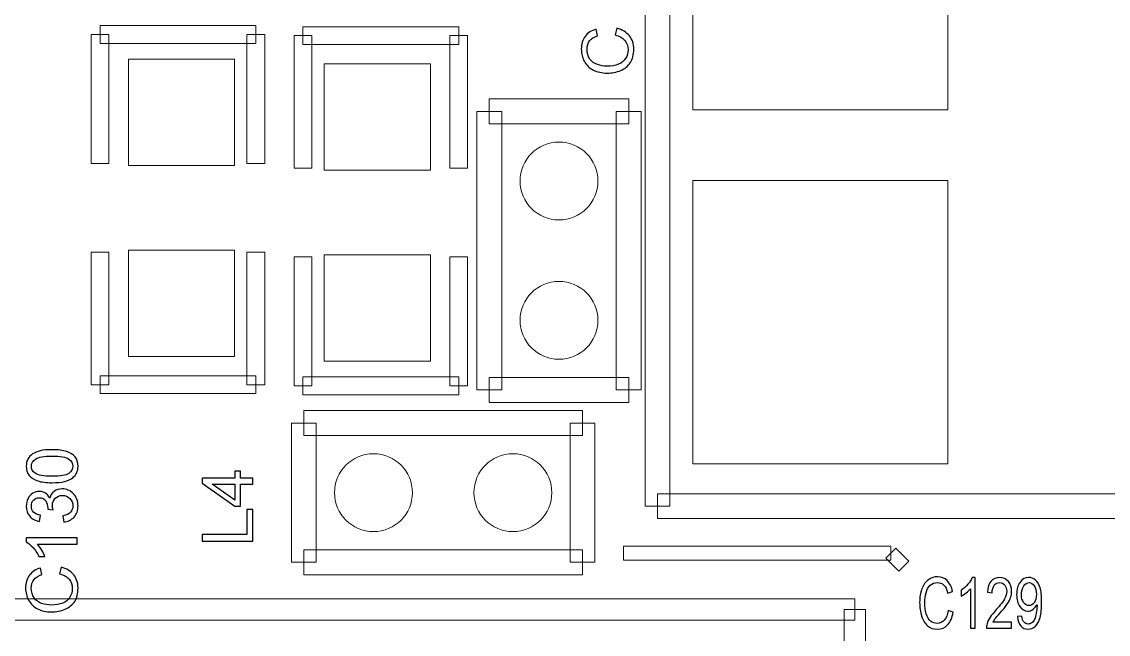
# Model space of a CAD drawing. Header units: millimetres. Extents: x -53.6 to 42.1, y -42.3 to 19.5.
# Drawn here: x -9.84 to -2.04, y -11.32 to -6.92 of the extents above; entities that cross this region are included whole.
import ezdxf

# ---------------------------------------------------------------- set-up
doc = ezdxf.new("R2010")
doc.units = ezdxf.units.MM
doc.header["$MEASUREMENT"] = 0
for name, color, linetype in [('BG_OUTLINE', 7, 'Continuous'), ('BG_SILKSCREEN_TOP', 7, 'Continuous'), ('PG_SILKSCREEN_TOP', 7, 'Continuous'), ('PIN_TOP', 7, 'Continuous'), ('RD_SILKSCREEN_TOP', 7, 'Continuous')]:
    doc.layers.add(name, color=color, linetype=linetype)

msp = doc.modelspace()

# ---------------------------------------------------------------- linework, layer by layer
at = {"layer": 'BG_OUTLINE', "color": 3, "lineweight": 9}
msp.add_open_spline([(-35.58, -42.2737), (-35.58, -42.2737), (-35.58, 2.7261), (-35.58, 2.7261), (-35.58, 2.7261), (-35.58, 2.7261), (19.4199, 2.7261), (19.4199, 2.7261), (19.4199, 2.7261), (19.4199, 2.7261), (19.4199, -42.2737), (19.4199, -42.2737), (19.4199, -42.2737), (19.4199, -42.2737), (-35.58, -42.2737), (-35.58, -42.2737)], degree=3, knots=[0, 0, 0, 0, 0.25, 0.25, 0.25, 0.25, 0.5, 0.5, 0.5, 0.5, 0.75, 0.75, 0.75, 0.75, 1, 1, 1, 1], dxfattribs=at)
at = {"layer": 'BG_SILKSCREEN_TOP', "color": 2, "lineweight": 9}
for points in [[(-5.5216, -10.7853), (-5.5216, -10.7853), (-5.5216, -10.6837), (-5.5216, -10.6837), (-5.5216, -10.6837), (-5.5216, -10.6837), (-3.6039, -10.6837), (-3.6039, -10.6837), (-3.6039, -10.6837), (-3.6039, -10.6837), (-3.6039, -10.7853), (-3.6039, -10.7853), (-3.6039, -10.7853), (-3.6039, -10.7853), (-5.5216, -10.7853), (-5.5216, -10.7853)], [(-3.6398, -10.7704), (-3.6398, -10.7704), (-3.5679, -10.6985), (-3.5679, -10.6985), (-3.5679, -10.6985), (-3.5679, -10.6985), (-3.474, -10.7925), (-3.474, -10.7925), (-3.474, -10.7925), (-3.474, -10.7925), (-3.5459, -10.8644), (-3.5459, -10.8644), (-3.5459, -10.8644), (-3.5459, -10.8644), (-3.6398, -10.7704), (-3.6398, -10.7704)]]:
    msp.add_open_spline(points, degree=3, knots=[0, 0, 0, 0, 0.25, 0.25, 0.25, 0.25, 0.5, 0.5, 0.5, 0.5, 0.75, 0.75, 0.75, 0.75, 1, 1, 1, 1], dxfattribs=at)
at = {"layer": 'PG_SILKSCREEN_TOP', "color": 6, "lineweight": 9}
for points in [[(-5.3667, -2.6751), (-5.3667, -2.6751), (-5.1889, -2.6751), (-5.1889, -2.6751), (-5.1889, -2.6751), (-5.1889, -2.6751), (-5.1889, -10.3967), (-5.1889, -10.3967), (-5.1889, -10.3967), (-5.1889, -10.3967), (-5.3667, -10.3967), (-5.3667, -10.3967), (-5.3667, -10.3967), (-5.3667, -10.3967), (-5.3667, -2.6751), (-5.3667, -2.6751)], [(-9.3393, -7.0109), (-9.3393, -7.0109), (-9.2123, -7.0109), (-9.2123, -7.0109), (-9.2123, -7.0109), (-9.2123, -7.0109), (-9.2123, -7.938), (-9.2123, -7.938), (-9.2123, -7.938), (-9.2123, -7.938), (-9.3393, -7.938), (-9.3393, -7.938), (-9.3393, -7.938), (-9.3393, -7.938), (-9.3393, -7.0109), (-9.3393, -7.0109)], [(-8.1582, -6.9474), (-8.1582, -6.9474), (-8.1582, -7.0744), (-8.1582, -7.0744), (-8.1582, -7.0744), (-8.1582, -7.0744), (-9.2758, -7.0744), (-9.2758, -7.0744), (-9.2758, -7.0744), (-9.2758, -7.0744), (-9.2758, -6.9474), (-9.2758, -6.9474), (-9.2758, -6.9474), (-9.2758, -6.9474), (-8.1582, -6.9474), (-8.1582, -6.9474)], [(-8.0947, -7.938), (-8.0947, -7.938), (-8.2217, -7.938), (-8.2217, -7.938), (-8.2217, -7.938), (-8.2217, -7.938), (-8.2217, -7.0109), (-8.2217, -7.0109), (-8.2217, -7.0109), (-8.2217, -7.0109), (-8.0947, -7.0109), (-8.0947, -7.0109), (-8.0947, -7.0109), (-8.0947, -7.0109), (-8.0947, -7.938), (-8.0947, -7.938)], [(-7.8203, -7.082), (-7.8203, -7.082), (-7.8203, -6.955), (-7.8203, -6.955), (-7.8203, -6.955), (-7.8203, -6.955), (-6.7027, -6.955), (-6.7027, -6.955), (-6.7027, -6.955), (-6.7027, -6.955), (-6.7027, -7.082), (-6.7027, -7.082), (-6.7027, -7.082), (-6.7027, -7.082), (-7.8203, -7.082), (-7.8203, -7.082)], [(-7.7568, -7.971), (-7.7568, -7.971), (-7.8838, -7.971), (-7.8838, -7.971), (-7.8838, -7.971), (-7.8838, -7.971), (-7.8838, -7.0185), (-7.8838, -7.0185), (-7.8838, -7.0185), (-7.8838, -7.0185), (-7.7568, -7.0185), (-7.7568, -7.0185), (-7.7568, -7.0185), (-7.7568, -7.0185), (-7.7568, -7.971), (-7.7568, -7.971)], [(-6.7662, -7.0185), (-6.7662, -7.0185), (-6.6392, -7.0185), (-6.6392, -7.0185), (-6.6392, -7.0185), (-6.6392, -7.0185), (-6.6392, -7.971), (-6.6392, -7.971), (-6.6392, -7.971), (-6.6392, -7.971), (-6.7662, -7.971), (-6.7662, -7.971), (-6.7662, -7.971), (-6.7662, -7.971), (-6.7662, -7.0185), (-6.7662, -7.0185)], [(-6.4838, -7.6517), (-6.4838, -7.6517), (-6.4838, -7.4739), (-6.4838, -7.4739), (-6.4838, -7.4739), (-6.4838, -7.4739), (-5.484, -7.4739), (-5.484, -7.4739), (-5.484, -7.4739), (-5.484, -7.4739), (-5.484, -7.6517), (-5.484, -7.6517), (-5.484, -7.6517), (-5.484, -7.6517), (-6.4838, -7.6517), (-6.4838, -7.6517)], [(-6.3949, -9.5628), (-6.3949, -9.5628), (-6.5727, -9.5628), (-6.5727, -9.5628), (-6.5727, -9.5628), (-6.5727, -9.5628), (-6.5727, -7.5628), (-6.5727, -7.5628), (-6.5727, -7.5628), (-6.5727, -7.5628), (-6.3949, -7.5628), (-6.3949, -7.5628), (-6.3949, -7.5628), (-6.3949, -7.5628), (-6.3949, -9.5628), (-6.3949, -9.5628)], [(-5.5729, -7.5628), (-5.5729, -7.5628), (-5.3951, -7.5628), (-5.3951, -7.5628), (-5.3951, -7.5628), (-5.3951, -7.5628), (-5.3951, -9.5628), (-5.3951, -9.5628), (-5.3951, -9.5628), (-5.3951, -9.5628), (-5.5729, -9.5628), (-5.5729, -9.5628), (-5.5729, -9.5628), (-5.5729, -9.5628), (-5.5729, -7.5628), (-5.5729, -7.5628)], [(-9.2123, -9.5255), (-9.2123, -9.5255), (-9.3393, -9.5255), (-9.3393, -9.5255), (-9.3393, -9.5255), (-9.3393, -9.5255), (-9.3393, -8.573), (-9.3393, -8.573), (-9.3393, -8.573), (-9.3393, -8.573), (-9.2123, -8.573), (-9.2123, -8.573), (-9.2123, -8.573), (-9.2123, -8.573), (-9.2123, -9.5255), (-9.2123, -9.5255)], [(-8.2217, -8.573), (-8.2217, -8.573), (-8.0947, -8.573), (-8.0947, -8.573), (-8.0947, -8.573), (-8.0947, -8.573), (-8.0947, -9.5255), (-8.0947, -9.5255), (-8.0947, -9.5255), (-8.0947, -9.5255), (-8.2217, -9.5255), (-8.2217, -9.5255), (-8.2217, -9.5255), (-8.2217, -9.5255), (-8.2217, -8.573), (-8.2217, -8.573)], [(-7.8838, -8.606), (-7.8838, -8.606), (-7.7568, -8.606), (-7.7568, -8.606), (-7.7568, -8.606), (-7.7568, -8.606), (-7.7568, -9.5331), (-7.7568, -9.5331), (-7.7568, -9.5331), (-7.7568, -9.5331), (-7.8838, -9.5331), (-7.8838, -9.5331), (-7.8838, -9.5331), (-7.8838, -9.5331), (-7.8838, -8.606), (-7.8838, -8.606)], [(-6.6392, -9.5331), (-6.6392, -9.5331), (-6.7662, -9.5331), (-6.7662, -9.5331), (-6.7662, -9.5331), (-6.7662, -9.5331), (-6.7662, -8.606), (-6.7662, -8.606), (-6.7662, -8.606), (-6.7662, -8.606), (-6.6392, -8.606), (-6.6392, -8.606), (-6.6392, -8.606), (-6.6392, -8.606), (-6.6392, -9.5331), (-6.6392, -9.5331)], [(-8.1582, -9.462), (-8.1582, -9.462), (-8.1582, -9.589), (-8.1582, -9.589), (-8.1582, -9.589), (-8.1582, -9.589), (-9.2758, -9.589), (-9.2758, -9.589), (-9.2758, -9.589), (-9.2758, -9.589), (-9.2758, -9.462), (-9.2758, -9.462), (-9.2758, -9.462), (-9.2758, -9.462), (-8.1582, -9.462), (-8.1582, -9.462)], [(-7.8203, -9.5966), (-7.8203, -9.5966), (-7.8203, -9.4696), (-7.8203, -9.4696), (-7.8203, -9.4696), (-7.8203, -9.4696), (-6.7027, -9.4696), (-6.7027, -9.4696), (-6.7027, -9.4696), (-6.7027, -9.4696), (-6.7027, -9.5966), (-6.7027, -9.5966), (-6.7027, -9.5966), (-6.7027, -9.5966), (-7.8203, -9.5966), (-7.8203, -9.5966)], [(-5.484, -9.4739), (-5.484, -9.4739), (-5.484, -9.6517), (-5.484, -9.6517), (-5.484, -9.6517), (-5.484, -9.6517), (-6.4838, -9.6517), (-6.4838, -9.6517), (-6.4838, -9.6517), (-6.4838, -9.6517), (-6.4838, -9.4739), (-6.4838, -9.4739), (-6.4838, -9.4739), (-6.4838, -9.4739), (-5.484, -9.4739), (-5.484, -9.4739)], [(-7.8145, -9.8892), (-7.8145, -9.8892), (-7.8145, -9.7114), (-7.8145, -9.7114), (-7.8145, -9.7114), (-7.8145, -9.7114), (-5.8145, -9.7114), (-5.8145, -9.7114), (-5.8145, -9.7114), (-5.8145, -9.7114), (-5.8145, -9.8892), (-5.8145, -9.8892), (-5.8145, -9.8892), (-5.8145, -9.8892), (-7.8145, -9.8892), (-7.8145, -9.8892)], [(-7.7256, -10.8001), (-7.7256, -10.8001), (-7.9034, -10.8001), (-7.9034, -10.8001), (-7.9034, -10.8001), (-7.9034, -10.8001), (-7.9034, -9.8003), (-7.9034, -9.8003), (-7.9034, -9.8003), (-7.9034, -9.8003), (-7.7256, -9.8003), (-7.7256, -9.8003), (-7.7256, -9.8003), (-7.7256, -9.8003), (-7.7256, -10.8001), (-7.7256, -10.8001)], [(-5.9034, -9.8003), (-5.9034, -9.8003), (-5.7256, -9.8003), (-5.7256, -9.8003), (-5.7256, -9.8003), (-5.7256, -9.8003), (-5.7256, -10.8001), (-5.7256, -10.8001), (-5.7256, -10.8001), (-5.7256, -10.8001), (-5.9034, -10.8001), (-5.9034, -10.8001), (-5.9034, -10.8001), (-5.9034, -10.8001), (-5.9034, -9.8003), (-5.9034, -9.8003)], [(-5.2778, -10.4856), (-5.2778, -10.4856), (-5.2778, -10.3078), (-5.2778, -10.3078), (-5.2778, -10.3078), (-5.2778, -10.3078), (1.3262, -10.3078), (1.3262, -10.3078), (1.3262, -10.3078), (1.3262, -10.3078), (1.3262, -10.4856), (1.3262, -10.4856), (1.3262, -10.4856), (1.3262, -10.4856), (-5.2778, -10.4856), (-5.2778, -10.4856)], [(-5.8145, -10.7112), (-5.8145, -10.7112), (-5.8145, -10.889), (-5.8145, -10.889), (-5.8145, -10.889), (-5.8145, -10.889), (-7.8145, -10.889), (-7.8145, -10.889), (-7.8145, -10.889), (-7.8145, -10.889), (-7.8145, -10.7112), (-7.8145, -10.7112), (-7.8145, -10.7112), (-7.8145, -10.7112), (-5.8145, -10.7112), (-5.8145, -10.7112)], [(-3.8615, -11.0632), (-3.8615, -11.0632), (-3.8615, -11.2156), (-3.8615, -11.2156), (-3.8615, -11.2156), (-3.8615, -11.2156), (-26.8617, -11.2156), (-26.8617, -11.2156), (-26.8617, -11.2156), (-26.8617, -11.2156), (-26.8617, -11.0632), (-26.8617, -11.0632), (-26.8617, -11.0632), (-26.8617, -11.0632), (-3.8615, -11.0632), (-3.8615, -11.0632)], [(-3.7853, -34.1396), (-3.7853, -34.1396), (-3.9377, -34.1396), (-3.9377, -34.1396), (-3.9377, -34.1396), (-3.9377, -34.1396), (-3.9377, -11.1394), (-3.9377, -11.1394), (-3.9377, -11.1394), (-3.9377, -11.1394), (-3.7853, -11.1394), (-3.7853, -11.1394), (-3.7853, -11.1394), (-3.7853, -11.1394), (-3.7853, -34.1396), (-3.7853, -34.1396)]]:
    msp.add_open_spline(points, degree=3, knots=[0, 0, 0, 0, 0.25, 0.25, 0.25, 0.25, 0.5, 0.5, 0.5, 0.5, 0.75, 0.75, 0.75, 0.75, 1, 1, 1, 1], dxfattribs=at)
at = {"layer": 'PIN_TOP', "lineweight": 9}
for points in [[(-3.195, -5.5199), (-3.195, -5.5199), (-3.195, -7.5519), (-3.195, -7.5519), (-3.195, -7.5519), (-3.195, -7.5519), (-5.0238, -7.5519), (-5.0238, -7.5519), (-5.0238, -7.5519), (-5.0238, -7.5519), (-5.0238, -5.5199), (-5.0238, -5.5199), (-5.0238, -5.5199), (-5.0238, -5.5199), (-3.195, -5.5199), (-3.195, -5.5199)], [(-9.0726, -7.1887), (-9.0726, -7.1887), (-8.3106, -7.1887), (-8.3106, -7.1887), (-8.3106, -7.1887), (-8.3106, -7.1887), (-8.3106, -7.9507), (-8.3106, -7.9507), (-8.3106, -7.9507), (-8.3106, -7.9507), (-9.0726, -7.9507), (-9.0726, -7.9507), (-9.0726, -7.9507), (-9.0726, -7.9507), (-9.0726, -7.1887), (-9.0726, -7.1887)], [(-6.9059, -7.9837), (-6.9059, -7.9837), (-7.6679, -7.9837), (-7.6679, -7.9837), (-7.6679, -7.9837), (-7.6679, -7.9837), (-7.6679, -7.2217), (-7.6679, -7.2217), (-7.6679, -7.2217), (-7.6679, -7.2217), (-6.9059, -7.2217), (-6.9059, -7.2217), (-6.9059, -7.2217), (-6.9059, -7.2217), (-6.9059, -7.9837), (-6.9059, -7.9837)], [(-5.7045, -8.0629), (-5.7045, -7.9085), (-5.8295, -7.7835), (-5.9838, -7.7835), (-5.9838, -7.7835), (-6.1382, -7.7834), (-6.2632, -7.9085), (-6.2632, -8.0628), (-6.2632, -8.0628), (-6.2633, -8.2172), (-6.1382, -8.3422), (-5.9839, -8.3422), (-5.9839, -8.3422), (-5.8295, -8.3423), (-5.7045, -8.2172), (-5.7045, -8.0629)], [(-3.195, -8.0599), (-3.195, -8.0599), (-3.195, -10.0919), (-3.195, -10.0919), (-3.195, -10.0919), (-3.195, -10.0919), (-5.0238, -10.0919), (-5.0238, -10.0919), (-5.0238, -10.0919), (-5.0238, -10.0919), (-5.0238, -8.0599), (-5.0238, -8.0599), (-5.0238, -8.0599), (-5.0238, -8.0599), (-3.195, -8.0599), (-3.195, -8.0599)], [(-9.0726, -8.5603), (-9.0726, -8.5603), (-8.3106, -8.5603), (-8.3106, -8.5603), (-8.3106, -8.5603), (-8.3106, -8.5603), (-8.3106, -9.3223), (-8.3106, -9.3223), (-8.3106, -9.3223), (-8.3106, -9.3223), (-9.0726, -9.3223), (-9.0726, -9.3223), (-9.0726, -9.3223), (-9.0726, -9.3223), (-9.0726, -8.5603), (-9.0726, -8.5603)], [(-6.9059, -9.3553), (-6.9059, -9.3553), (-7.6679, -9.3553), (-7.6679, -9.3553), (-7.6679, -9.3553), (-7.6679, -9.3553), (-7.6679, -8.5933), (-7.6679, -8.5933), (-7.6679, -8.5933), (-7.6679, -8.5933), (-6.9059, -8.5933), (-6.9059, -8.5933), (-6.9059, -8.5933), (-6.9059, -8.5933), (-6.9059, -9.3553), (-6.9059, -9.3553)], [(-5.7045, -9.0627), (-5.7045, -8.9083), (-5.8295, -8.7833), (-5.9838, -8.7833), (-5.9838, -8.7833), (-6.1382, -8.7832), (-6.2632, -8.9083), (-6.2632, -9.0626), (-6.2632, -9.0626), (-6.2633, -9.217), (-6.1382, -9.342), (-5.9839, -9.342), (-5.9839, -9.342), (-5.8295, -9.3421), (-5.7045, -9.217), (-5.7045, -9.0627)], [(-7.035, -10.3002), (-7.035, -10.1458), (-7.16, -10.0208), (-7.3143, -10.0208), (-7.3143, -10.0208), (-7.4687, -10.0207), (-7.5937, -10.1458), (-7.5937, -10.3001), (-7.5937, -10.3001), (-7.5938, -10.4545), (-7.4687, -10.5795), (-7.3144, -10.5795), (-7.3144, -10.5795), (-7.16, -10.5796), (-7.035, -10.4545), (-7.035, -10.3002)], [(-6.0352, -10.3002), (-6.0352, -10.1458), (-6.1602, -10.0208), (-6.3145, -10.0208), (-6.3145, -10.0208), (-6.4689, -10.0207), (-6.5939, -10.1458), (-6.5939, -10.3001), (-6.5939, -10.3001), (-6.594, -10.4545), (-6.4689, -10.5795), (-6.3146, -10.5795), (-6.3146, -10.5795), (-6.1602, -10.5796), (-6.0352, -10.4545), (-6.0352, -10.3002)]]:
    msp.add_open_spline(points, degree=3, knots=[0, 0, 0, 0, 0.25, 0.25, 0.25, 0.25, 0.5, 0.5, 0.5, 0.5, 0.75, 0.75, 0.75, 0.75, 1, 1, 1, 1], dxfattribs=at)
at = {"layer": 'RD_SILKSCREEN_TOP', "color": 8}
for points, knots in [([(-5.5813, -7.0145), (-5.5813, -7.0145), (-5.5691, -6.9663), (-5.5691, -6.9663), (-5.5691, -6.9663), (-5.5297, -6.9764), (-5.4995, -6.9946), (-5.4787, -7.0207), (-5.4787, -7.0207), (-5.4579, -7.047), (-5.4476, -7.079), (-5.4476, -7.1169), (-5.4476, -7.1169), (-5.4476, -7.1561), (-5.4556, -7.188), (-5.4715, -7.2125), (-5.4715, -7.2125), (-5.4875, -7.2371), (-5.5106, -7.2558), (-5.5408, -7.2686), (-5.5408, -7.2686), (-5.5711, -7.2814), (-5.6037, -7.2878), (-5.6384, -7.2878), (-5.6384, -7.2878), (-5.6762, -7.2878), (-5.7092, -7.2806), (-5.7374, -7.2661), (-5.7374, -7.2661), (-5.7656, -7.2516), (-5.787, -7.2311), (-5.8017, -7.2043), (-5.8017, -7.2043), (-5.8163, -7.1776), (-5.8236, -7.1483), (-5.8236, -7.1162), (-5.8236, -7.1162), (-5.8236, -7.0798), (-5.8144, -7.0492), (-5.7959, -7.0244), (-5.7959, -7.0244), (-5.7773, -6.9996), (-5.7513, -6.9823), (-5.7177, -6.9726), (-5.7177, -6.9726), (-5.7177, -6.9726), (-5.7065, -7.0199), (-5.7065, -7.0199), (-5.7065, -7.0199), (-5.733, -7.0284), (-5.7522, -7.0406), (-5.7644, -7.0566), (-5.7644, -7.0566), (-5.7765, -7.0726), (-5.7825, -7.0928), (-5.7825, -7.1172), (-5.7825, -7.1172), (-5.7825, -7.1451), (-5.7758, -7.1684), (-5.7624, -7.1872), (-5.7624, -7.1872), (-5.7489, -7.206), (-5.731, -7.2192), (-5.7084, -7.2267), (-5.7084, -7.2267), (-5.6859, -7.2344), (-5.6626, -7.2382), (-5.6386, -7.2382), (-5.6386, -7.2382), (-5.6076, -7.2382), (-5.5807, -7.2337), (-5.5576, -7.2247), (-5.5576, -7.2247), (-5.5346, -7.2156), (-5.5173, -7.2017), (-5.5059, -7.1826), (-5.5059, -7.1826), (-5.4944, -7.1636), (-5.4888, -7.143), (-5.4888, -7.1208), (-5.4888, -7.1208), (-5.4888, -7.0939), (-5.4966, -7.0711), (-5.5121, -7.0524), (-5.5121, -7.0524), (-5.5276, -7.0337), (-5.5507, -7.0211), (-5.5813, -7.0145)], [0, 0, 0, 0, 0.045455, 0.045455, 0.045455, 0.045455, 0.090909, 0.090909, 0.090909, 0.090909, 0.136364, 0.136364, 0.136364, 0.136364, 0.181818, 0.181818, 0.181818, 0.181818, 0.227273, 0.227273, 0.227273, 0.227273, 0.272727, 0.272727, 0.272727, 0.272727, 0.318182, 0.318182, 0.318182, 0.318182, 0.363636, 0.363636, 0.363636, 0.363636, 0.409091, 0.409091, 0.409091, 0.409091, 0.454545, 0.454545, 0.454545, 0.454545, 0.5, 0.5, 0.5, 0.5, 0.545455, 0.545455, 0.545455, 0.545455, 0.590909, 0.590909, 0.590909, 0.590909, 0.636364, 0.636364, 0.636364, 0.636364, 0.681818, 0.681818, 0.681818, 0.681818, 0.727273, 0.727273, 0.727273, 0.727273, 0.772727, 0.772727, 0.772727, 0.772727, 0.818182, 0.818182, 0.818182, 0.818182, 0.863636, 0.863636, 0.863636, 0.863636, 0.909091, 0.909091, 0.909091, 0.909091, 0.954545, 0.954545, 0.954545, 0.954545, 1, 1, 1, 1]), ([(-9.6191, -10.2286), (-9.6621, -10.2286), (-9.6968, -10.2242), (-9.7229, -10.2153), (-9.7229, -10.2153), (-9.7492, -10.2065), (-9.7694, -10.1933), (-9.7836, -10.1759), (-9.7836, -10.1759), (-9.7979, -10.1584), (-9.805, -10.1365), (-9.805, -10.1101), (-9.805, -10.1101), (-9.805, -10.0905), (-9.801, -10.0734), (-9.7931, -10.0587), (-9.7931, -10.0587), (-9.7853, -10.044), (-9.774, -10.0319), (-9.7592, -10.0222), (-9.7592, -10.0222), (-9.7443, -10.0126), (-9.7263, -10.0051), (-9.7051, -9.9997), (-9.7051, -9.9997), (-9.6838, -9.9942), (-9.6552, -9.9915), (-9.6191, -9.9915), (-9.6191, -9.9915), (-9.5765, -9.9915), (-9.5421, -9.9959), (-9.5158, -10.0046), (-9.5158, -10.0046), (-9.4896, -10.0134), (-9.4693, -10.0265), (-9.455, -10.044), (-9.455, -10.044), (-9.4407, -10.0614), (-9.4336, -10.0834), (-9.4336, -10.1101), (-9.4336, -10.1101), (-9.4336, -10.1451), (-9.4461, -10.1727), (-9.4713, -10.1926), (-9.4713, -10.1926), (-9.5015, -10.2166), (-9.5509, -10.2286), (-9.6191, -10.2286)], [0, 0, 0, 0, 0.083333, 0.083333, 0.083333, 0.083333, 0.166667, 0.166667, 0.166667, 0.166667, 0.25, 0.25, 0.25, 0.25, 0.333333, 0.333333, 0.333333, 0.333333, 0.416667, 0.416667, 0.416667, 0.416667, 0.5, 0.5, 0.5, 0.5, 0.583333, 0.583333, 0.583333, 0.583333, 0.666667, 0.666667, 0.666667, 0.666667, 0.75, 0.75, 0.75, 0.75, 0.833333, 0.833333, 0.833333, 0.833333, 0.916667, 0.916667, 0.916667, 0.916667, 1, 1, 1, 1]), ([(-9.6191, -10.1827), (-9.5594, -10.1827), (-9.5197, -10.1757), (-9.4999, -10.1617), (-9.4999, -10.1617), (-9.4802, -10.1478), (-9.4703, -10.1306), (-9.4703, -10.1101), (-9.4703, -10.1101), (-9.4703, -10.0895), (-9.4803, -10.0723), (-9.5001, -10.0584), (-9.5001, -10.0584), (-9.5199, -10.0444), (-9.5596, -10.0374), (-9.6191, -10.0374), (-9.6191, -10.0374), (-9.679, -10.0374), (-9.7188, -10.0444), (-9.7384, -10.0584), (-9.7384, -10.0584), (-9.7581, -10.0723), (-9.768, -10.0897), (-9.768, -10.1105), (-9.768, -10.1105), (-9.768, -10.1311), (-9.7592, -10.1474), (-9.7419, -10.1597), (-9.7419, -10.1597), (-9.7198, -10.175), (-9.6788, -10.1827), (-9.6191, -10.1827)], [0, 0, 0, 0, 0.125, 0.125, 0.125, 0.125, 0.25, 0.25, 0.25, 0.25, 0.375, 0.375, 0.375, 0.375, 0.5, 0.5, 0.5, 0.5, 0.625, 0.625, 0.625, 0.625, 0.75, 0.75, 0.75, 0.75, 0.875, 0.875, 0.875, 0.875, 1, 1, 1, 1]), ([(-8.18, -10.2396), (-8.18, -10.2396), (-8.267, -10.2396), (-8.267, -10.2396), (-8.267, -10.2396), (-8.267, -10.2396), (-8.267, -10.3974), (-8.267, -10.3974), (-8.267, -10.3974), (-8.267, -10.3974), (-8.308, -10.3974), (-8.308, -10.3974), (-8.308, -10.3974), (-8.308, -10.3974), (-8.5436, -10.2314), (-8.5436, -10.2314), (-8.5436, -10.2314), (-8.5436, -10.2314), (-8.5436, -10.1949), (-8.5436, -10.1949), (-8.5436, -10.1949), (-8.5436, -10.1949), (-8.308, -10.1949), (-8.308, -10.1949), (-8.308, -10.1949), (-8.308, -10.1949), (-8.308, -10.1458), (-8.308, -10.1458), (-8.308, -10.1458), (-8.308, -10.1458), (-8.267, -10.1458), (-8.267, -10.1458), (-8.267, -10.1458), (-8.267, -10.1458), (-8.267, -10.1949), (-8.267, -10.1949), (-8.267, -10.1949), (-8.267, -10.1949), (-8.18, -10.1949), (-8.18, -10.1949), (-8.18, -10.1949), (-8.18, -10.1949), (-8.18, -10.2396), (-8.18, -10.2396)], [0, 0, 0, 0, 0.090909, 0.090909, 0.090909, 0.090909, 0.181818, 0.181818, 0.181818, 0.181818, 0.272727, 0.272727, 0.272727, 0.272727, 0.363636, 0.363636, 0.363636, 0.363636, 0.454545, 0.454545, 0.454545, 0.454545, 0.545455, 0.545455, 0.545455, 0.545455, 0.636364, 0.636364, 0.636364, 0.636364, 0.727273, 0.727273, 0.727273, 0.727273, 0.818182, 0.818182, 0.818182, 0.818182, 0.909091, 0.909091, 0.909091, 0.909091, 1, 1, 1, 1]), ([(-9.5358, -10.5109), (-9.5358, -10.5109), (-9.5417, -10.4662), (-9.5417, -10.4662), (-9.5417, -10.4662), (-9.5164, -10.4611), (-9.4982, -10.4524), (-9.487, -10.4401), (-9.487, -10.4401), (-9.4759, -10.4277), (-9.4703, -10.4127), (-9.4703, -10.395), (-9.4703, -10.395), (-9.4703, -10.374), (-9.4776, -10.3563), (-9.4921, -10.3418), (-9.4921, -10.3418), (-9.5067, -10.3274), (-9.5247, -10.3201), (-9.5462, -10.3201), (-9.5462, -10.3201), (-9.5667, -10.3201), (-9.5836, -10.3268), (-9.5969, -10.3402), (-9.5969, -10.3402), (-9.6102, -10.3536), (-9.6169, -10.3707), (-9.6169, -10.3913), (-9.6169, -10.3913), (-9.6169, -10.3998), (-9.6152, -10.4103), (-9.6119, -10.4228), (-9.6119, -10.4228), (-9.6119, -10.4228), (-9.6511, -10.4178), (-9.6511, -10.4178), (-9.6511, -10.4178), (-9.6508, -10.4149), (-9.6506, -10.4125), (-9.6506, -10.4106), (-9.6506, -10.4106), (-9.6506, -10.3917), (-9.6556, -10.3746), (-9.6655, -10.3593), (-9.6655, -10.3593), (-9.6754, -10.3441), (-9.6908, -10.3365), (-9.7114, -10.3365), (-9.7114, -10.3365), (-9.7278, -10.3365), (-9.7414, -10.342), (-9.7521, -10.3531), (-9.7521, -10.3531), (-9.7628, -10.3642), (-9.7682, -10.3785), (-9.7682, -10.3961), (-9.7682, -10.3961), (-9.7682, -10.4134), (-9.7627, -10.4279), (-9.7519, -10.4394), (-9.7519, -10.4394), (-9.741, -10.451), (-9.7245, -10.4585), (-9.7027, -10.4618), (-9.7027, -10.4618), (-9.7027, -10.4618), (-9.7106, -10.5064), (-9.7106, -10.5064), (-9.7106, -10.5064), (-9.7406, -10.501), (-9.7638, -10.4885), (-9.7802, -10.4692), (-9.7802, -10.4692), (-9.7967, -10.4498), (-9.805, -10.4258), (-9.805, -10.397), (-9.805, -10.397), (-9.805, -10.3772), (-9.8006, -10.3589), (-9.7922, -10.3422), (-9.7922, -10.3422), (-9.7836, -10.3255), (-9.772, -10.3127), (-9.7573, -10.3039), (-9.7573, -10.3039), (-9.7426, -10.295), (-9.727, -10.2906), (-9.7104, -10.2906), (-9.7104, -10.2906), (-9.6947, -10.2906), (-9.6804, -10.2948), (-9.6675, -10.3033), (-9.6675, -10.3033), (-9.6546, -10.3117), (-9.6444, -10.3242), (-9.6367, -10.3407), (-9.6367, -10.3407), (-9.6318, -10.3192), (-9.6215, -10.3025), (-9.6058, -10.2906), (-9.6058, -10.2906), (-9.5903, -10.2787), (-9.5707, -10.2728), (-9.5472, -10.2728), (-9.5472, -10.2728), (-9.5155, -10.2728), (-9.4886, -10.2843), (-9.4665, -10.3075), (-9.4665, -10.3075), (-9.4444, -10.3306), (-9.4334, -10.3599), (-9.4334, -10.3953), (-9.4334, -10.3953), (-9.4334, -10.4272), (-9.4428, -10.4537), (-9.4619, -10.4748), (-9.4619, -10.4748), (-9.4809, -10.4959), (-9.5055, -10.5079), (-9.5358, -10.5109)], [0, 0, 0, 0, 0.033333, 0.033333, 0.033333, 0.033333, 0.066667, 0.066667, 0.066667, 0.066667, 0.1, 0.1, 0.1, 0.1, 0.133333, 0.133333, 0.133333, 0.133333, 0.166667, 0.166667, 0.166667, 0.166667, 0.2, 0.2, 0.2, 0.2, 0.233333, 0.233333, 0.233333, 0.233333, 0.266667, 0.266667, 0.266667, 0.266667, 0.3, 0.3, 0.3, 0.3, 0.333333, 0.333333, 0.333333, 0.333333, 0.366667, 0.366667, 0.366667, 0.366667, 0.4, 0.4, 0.4, 0.4, 0.433333, 0.433333, 0.433333, 0.433333, 0.466667, 0.466667, 0.466667, 0.466667, 0.5, 0.5, 0.5, 0.5, 0.533333, 0.533333, 0.533333, 0.533333, 0.566667, 0.566667, 0.566667, 0.566667, 0.6, 0.6, 0.6, 0.6, 0.633333, 0.633333, 0.633333, 0.633333, 0.666667, 0.666667, 0.666667, 0.666667, 0.7, 0.7, 0.7, 0.7, 0.733333, 0.733333, 0.733333, 0.733333, 0.766667, 0.766667, 0.766667, 0.766667, 0.8, 0.8, 0.8, 0.8, 0.833333, 0.833333, 0.833333, 0.833333, 0.866667, 0.866667, 0.866667, 0.866667, 0.9, 0.9, 0.9, 0.9, 0.933333, 0.933333, 0.933333, 0.933333, 0.966667, 0.966667, 0.966667, 0.966667, 1, 1, 1, 1]), ([(-8.308, -10.2396), (-8.308, -10.2396), (-8.4719, -10.2396), (-8.4719, -10.2396), (-8.4719, -10.2396), (-8.4719, -10.2396), (-8.308, -10.3534), (-8.308, -10.3534), (-8.308, -10.3534), (-8.308, -10.3534), (-8.308, -10.2396), (-8.308, -10.2396)], [0, 0, 0, 0, 0.333333, 0.333333, 0.333333, 0.333333, 0.666667, 0.666667, 0.666667, 0.666667, 1, 1, 1, 1]), ([(-8.18, -10.6491), (-8.18, -10.6491), (-8.5436, -10.6491), (-8.5436, -10.6491), (-8.5436, -10.6491), (-8.5436, -10.6491), (-8.5436, -10.601), (-8.5436, -10.601), (-8.5436, -10.601), (-8.5436, -10.601), (-8.2229, -10.601), (-8.2229, -10.601), (-8.2229, -10.601), (-8.2229, -10.601), (-8.2229, -10.4219), (-8.2229, -10.4219), (-8.2229, -10.4219), (-8.2229, -10.4219), (-8.18, -10.4219), (-8.18, -10.4219), (-8.18, -10.4219), (-8.18, -10.4219), (-8.18, -10.6491), (-8.18, -10.6491)], [0, 0, 0, 0, 0.166667, 0.166667, 0.166667, 0.166667, 0.333333, 0.333333, 0.333333, 0.333333, 0.5, 0.5, 0.5, 0.5, 0.666667, 0.666667, 0.666667, 0.666667, 0.833333, 0.833333, 0.833333, 0.833333, 1, 1, 1, 1]), ([(-9.4398, -10.6255), (-9.4398, -10.6255), (-9.4398, -10.6701), (-9.4398, -10.6701), (-9.4398, -10.6701), (-9.4398, -10.6701), (-9.7243, -10.6701), (-9.7243, -10.6701), (-9.7243, -10.6701), (-9.714, -10.6808), (-9.7038, -10.6949), (-9.6935, -10.7123), (-9.6935, -10.7123), (-9.6833, -10.7299), (-9.6756, -10.7455), (-9.6705, -10.7594), (-9.6705, -10.7594), (-9.6705, -10.7594), (-9.7136, -10.7594), (-9.7136, -10.7594), (-9.7136, -10.7594), (-9.7254, -10.7344), (-9.7396, -10.7126), (-9.7563, -10.6939), (-9.7563, -10.6939), (-9.773, -10.6753), (-9.7892, -10.662), (-9.805, -10.6542), (-9.805, -10.6542), (-9.805, -10.6542), (-9.805, -10.6255), (-9.805, -10.6255), (-9.805, -10.6255), (-9.805, -10.6255), (-9.4398, -10.6255), (-9.4398, -10.6255)], [0, 0, 0, 0, 0.111111, 0.111111, 0.111111, 0.111111, 0.222222, 0.222222, 0.222222, 0.222222, 0.333333, 0.333333, 0.333333, 0.333333, 0.444444, 0.444444, 0.444444, 0.444444, 0.555556, 0.555556, 0.555556, 0.555556, 0.666667, 0.666667, 0.666667, 0.666667, 0.777778, 0.777778, 0.777778, 0.777778, 0.888889, 0.888889, 0.888889, 0.888889, 1, 1, 1, 1]), ([(-9.5673, -10.883), (-9.5673, -10.883), (-9.5551, -10.8348), (-9.5551, -10.8348), (-9.5551, -10.8348), (-9.5157, -10.8449), (-9.4855, -10.8631), (-9.4647, -10.8892), (-9.4647, -10.8892), (-9.4439, -10.9155), (-9.4336, -10.9475), (-9.4336, -10.9854), (-9.4336, -10.9854), (-9.4336, -11.0246), (-9.4416, -11.0565), (-9.4575, -11.081), (-9.4575, -11.081), (-9.4735, -11.1056), (-9.4966, -11.1243), (-9.5268, -11.1371), (-9.5268, -11.1371), (-9.5571, -11.1499), (-9.5897, -11.1563), (-9.6244, -11.1563), (-9.6244, -11.1563), (-9.6622, -11.1563), (-9.6952, -11.1491), (-9.7234, -11.1346), (-9.7234, -11.1346), (-9.7516, -11.1201), (-9.773, -11.0996), (-9.7877, -11.0728), (-9.7877, -11.0728), (-9.8023, -11.0461), (-9.8096, -11.0168), (-9.8096, -10.9847), (-9.8096, -10.9847), (-9.8096, -10.9483), (-9.8004, -10.9177), (-9.7819, -10.8929), (-9.7819, -10.8929), (-9.7633, -10.8681), (-9.7373, -10.8508), (-9.7037, -10.8411), (-9.7037, -10.8411), (-9.7037, -10.8411), (-9.6925, -10.8884), (-9.6925, -10.8884), (-9.6925, -10.8884), (-9.719, -10.8969), (-9.7382, -10.9091), (-9.7504, -10.9251), (-9.7504, -10.9251), (-9.7625, -10.9411), (-9.7685, -10.9613), (-9.7685, -10.9857), (-9.7685, -10.9857), (-9.7685, -11.0136), (-9.7618, -11.0369), (-9.7484, -11.0557), (-9.7484, -11.0557), (-9.7349, -11.0745), (-9.717, -11.0877), (-9.6944, -11.0952), (-9.6944, -11.0952), (-9.6719, -11.1029), (-9.6486, -11.1067), (-9.6246, -11.1067), (-9.6246, -11.1067), (-9.5936, -11.1067), (-9.5667, -11.1022), (-9.5436, -11.0932), (-9.5436, -11.0932), (-9.5206, -11.0841), (-9.5033, -11.0702), (-9.4919, -11.0511), (-9.4919, -11.0511), (-9.4804, -11.0321), (-9.4748, -11.0115), (-9.4748, -10.9893), (-9.4748, -10.9893), (-9.4748, -10.9624), (-9.4826, -10.9396), (-9.4981, -10.9209), (-9.4981, -10.9209), (-9.5136, -10.9022), (-9.5367, -10.8896), (-9.5673, -10.883)], [0, 0, 0, 0, 0.045455, 0.045455, 0.045455, 0.045455, 0.090909, 0.090909, 0.090909, 0.090909, 0.136364, 0.136364, 0.136364, 0.136364, 0.181818, 0.181818, 0.181818, 0.181818, 0.227273, 0.227273, 0.227273, 0.227273, 0.272727, 0.272727, 0.272727, 0.272727, 0.318182, 0.318182, 0.318182, 0.318182, 0.363636, 0.363636, 0.363636, 0.363636, 0.409091, 0.409091, 0.409091, 0.409091, 0.454545, 0.454545, 0.454545, 0.454545, 0.5, 0.5, 0.5, 0.5, 0.545455, 0.545455, 0.545455, 0.545455, 0.590909, 0.590909, 0.590909, 0.590909, 0.636364, 0.636364, 0.636364, 0.636364, 0.681818, 0.681818, 0.681818, 0.681818, 0.727273, 0.727273, 0.727273, 0.727273, 0.772727, 0.772727, 0.772727, 0.772727, 0.818182, 0.818182, 0.818182, 0.818182, 0.863636, 0.863636, 0.863636, 0.863636, 0.909091, 0.909091, 0.909091, 0.909091, 0.954545, 0.954545, 0.954545, 0.954545, 1, 1, 1, 1]), ([(-3.192, -11.1463), (-3.192, -11.1463), (-3.1559, -11.1585), (-3.1559, -11.1585), (-3.1559, -11.1585), (-3.1635, -11.1979), (-3.1771, -11.2281), (-3.1967, -11.2489), (-3.1967, -11.2489), (-3.2164, -11.2697), (-3.2404, -11.28), (-3.2688, -11.28), (-3.2688, -11.28), (-3.2982, -11.28), (-3.3222, -11.272), (-3.3406, -11.2561), (-3.3406, -11.2561), (-3.359, -11.2401), (-3.373, -11.217), (-3.3826, -11.1868), (-3.3826, -11.1868), (-3.3922, -11.1565), (-3.397, -11.1239), (-3.397, -11.0892), (-3.397, -11.0892), (-3.397, -11.0514), (-3.3916, -11.0184), (-3.3808, -10.9902), (-3.3808, -10.9902), (-3.3699, -10.962), (-3.3545, -10.9406), (-3.3344, -10.9259), (-3.3344, -10.9259), (-3.3144, -10.9113), (-3.2924, -10.904), (-3.2683, -10.904), (-3.2683, -10.904), (-3.241, -10.904), (-3.2181, -10.9132), (-3.1995, -10.9317), (-3.1995, -10.9317), (-3.1809, -10.9503), (-3.1679, -10.9763), (-3.1606, -11.0099), (-3.1606, -11.0099), (-3.1606, -11.0099), (-3.1961, -11.0211), (-3.1961, -11.0211), (-3.1961, -11.0211), (-3.2025, -10.9946), (-3.2116, -10.9754), (-3.2236, -10.9632), (-3.2236, -10.9632), (-3.2356, -10.9511), (-3.2508, -10.9451), (-3.2691, -10.9451), (-3.2691, -10.9451), (-3.29, -10.9451), (-3.3075, -10.9518), (-3.3216, -10.9652), (-3.3216, -10.9652), (-3.3357, -10.9787), (-3.3456, -10.9966), (-3.3512, -11.0192), (-3.3512, -11.0192), (-3.357, -11.0417), (-3.3598, -11.065), (-3.3598, -11.089), (-3.3598, -11.089), (-3.3598, -11.12), (-3.3564, -11.1469), (-3.3497, -11.17), (-3.3497, -11.17), (-3.3429, -11.193), (-3.3324, -11.2103), (-3.3181, -11.2217), (-3.3181, -11.2217), (-3.3039, -11.2332), (-3.2884, -11.2388), (-3.2718, -11.2388), (-3.2718, -11.2388), (-3.2516, -11.2388), (-3.2345, -11.231), (-3.2205, -11.2155), (-3.2205, -11.2155), (-3.2064, -11.2), (-3.197, -11.1769), (-3.192, -11.1463)], [0, 0, 0, 0, 0.045455, 0.045455, 0.045455, 0.045455, 0.090909, 0.090909, 0.090909, 0.090909, 0.136364, 0.136364, 0.136364, 0.136364, 0.181818, 0.181818, 0.181818, 0.181818, 0.227273, 0.227273, 0.227273, 0.227273, 0.272727, 0.272727, 0.272727, 0.272727, 0.318182, 0.318182, 0.318182, 0.318182, 0.363636, 0.363636, 0.363636, 0.363636, 0.409091, 0.409091, 0.409091, 0.409091, 0.454545, 0.454545, 0.454545, 0.454545, 0.5, 0.5, 0.5, 0.5, 0.545455, 0.545455, 0.545455, 0.545455, 0.590909, 0.590909, 0.590909, 0.590909, 0.636364, 0.636364, 0.636364, 0.636364, 0.681818, 0.681818, 0.681818, 0.681818, 0.727273, 0.727273, 0.727273, 0.727273, 0.772727, 0.772727, 0.772727, 0.772727, 0.818182, 0.818182, 0.818182, 0.818182, 0.863636, 0.863636, 0.863636, 0.863636, 0.909091, 0.909091, 0.909091, 0.909091, 0.954545, 0.954545, 0.954545, 0.954545, 1, 1, 1, 1]), ([(-2.9989, -11.2738), (-2.9989, -11.2738), (-3.0324, -11.2738), (-3.0324, -11.2738), (-3.0324, -11.2738), (-3.0324, -11.2738), (-3.0324, -10.9893), (-3.0324, -10.9893), (-3.0324, -10.9893), (-3.0404, -10.9996), (-3.051, -11.0098), (-3.064, -11.0201), (-3.064, -11.0201), (-3.0772, -11.0303), (-3.0889, -11.038), (-3.0993, -11.0431), (-3.0993, -11.0431), (-3.0993, -11.0431), (-3.0993, -11), (-3.0993, -11), (-3.0993, -11), (-3.0806, -10.9882), (-3.0642, -10.974), (-3.0502, -10.9573), (-3.0502, -10.9573), (-3.0362, -10.9406), (-3.0263, -10.9244), (-3.0204, -10.9086), (-3.0204, -10.9086), (-3.0204, -10.9086), (-2.9989, -10.9086), (-2.9989, -10.9086), (-2.9989, -10.9086), (-2.9989, -10.9086), (-2.9989, -11.2738), (-2.9989, -11.2738)], [0, 0, 0, 0, 0.111111, 0.111111, 0.111111, 0.111111, 0.222222, 0.222222, 0.222222, 0.222222, 0.333333, 0.333333, 0.333333, 0.333333, 0.444444, 0.444444, 0.444444, 0.444444, 0.555556, 0.555556, 0.555556, 0.555556, 0.666667, 0.666667, 0.666667, 0.666667, 0.777778, 0.777778, 0.777778, 0.777778, 0.888889, 0.888889, 0.888889, 0.888889, 1, 1, 1, 1]), ([(-2.7372, -11.2309), (-2.7372, -11.2309), (-2.7372, -11.2738), (-2.7372, -11.2738), (-2.7372, -11.2738), (-2.7372, -11.2738), (-2.9174, -11.2738), (-2.9174, -11.2738), (-2.9174, -11.2738), (-2.9177, -11.263), (-2.9164, -11.2527), (-2.9136, -11.2428), (-2.9136, -11.2428), (-2.909, -11.2264), (-2.9016, -11.2103), (-2.8915, -11.1944), (-2.8915, -11.1944), (-2.8814, -11.1786), (-2.8668, -11.1602), (-2.8477, -11.1393), (-2.8477, -11.1393), (-2.8181, -11.1069), (-2.798, -11.0813), (-2.7876, -11.0623), (-2.7876, -11.0623), (-2.7772, -11.0434), (-2.772, -11.0255), (-2.772, -11.0086), (-2.772, -11.0086), (-2.772, -10.9909), (-2.7768, -10.976), (-2.7862, -10.9638), (-2.7862, -10.9638), (-2.7957, -10.9517), (-2.8081, -10.9456), (-2.8233, -10.9456), (-2.8233, -10.9456), (-2.8394, -10.9456), (-2.8524, -10.9521), (-2.862, -10.965), (-2.862, -10.965), (-2.8717, -10.9779), (-2.8766, -10.9958), (-2.8767, -11.0185), (-2.8767, -11.0185), (-2.8767, -11.0185), (-2.9112, -11.0139), (-2.9112, -11.0139), (-2.9112, -11.0139), (-2.9088, -10.9796), (-2.8999, -10.9535), (-2.8845, -10.9356), (-2.8845, -10.9356), (-2.8692, -10.9176), (-2.8484, -10.9086), (-2.8226, -10.9086), (-2.8226, -10.9086), (-2.7964, -10.9086), (-2.7757, -10.9184), (-2.7605, -10.9377), (-2.7605, -10.9377), (-2.7452, -10.9571), (-2.7375, -10.981), (-2.7375, -11.0096), (-2.7375, -11.0096), (-2.7375, -11.0242), (-2.7398, -11.0385), (-2.7443, -11.0526), (-2.7443, -11.0526), (-2.7487, -11.0666), (-2.7561, -11.0814), (-2.7665, -11.0969), (-2.7665, -11.0969), (-2.7768, -11.1125), (-2.7941, -11.1338), (-2.8182, -11.1609), (-2.8182, -11.1609), (-2.8382, -11.1835), (-2.8511, -11.1987), (-2.8568, -11.2067), (-2.8568, -11.2067), (-2.8626, -11.2147), (-2.8672, -11.2227), (-2.871, -11.2309), (-2.871, -11.2309), (-2.871, -11.2309), (-2.7372, -11.2309), (-2.7372, -11.2309)], [0, 0, 0, 0, 0.045455, 0.045455, 0.045455, 0.045455, 0.090909, 0.090909, 0.090909, 0.090909, 0.136364, 0.136364, 0.136364, 0.136364, 0.181818, 0.181818, 0.181818, 0.181818, 0.227273, 0.227273, 0.227273, 0.227273, 0.272727, 0.272727, 0.272727, 0.272727, 0.318182, 0.318182, 0.318182, 0.318182, 0.363636, 0.363636, 0.363636, 0.363636, 0.409091, 0.409091, 0.409091, 0.409091, 0.454545, 0.454545, 0.454545, 0.454545, 0.5, 0.5, 0.5, 0.5, 0.545455, 0.545455, 0.545455, 0.545455, 0.590909, 0.590909, 0.590909, 0.590909, 0.636364, 0.636364, 0.636364, 0.636364, 0.681818, 0.681818, 0.681818, 0.681818, 0.727273, 0.727273, 0.727273, 0.727273, 0.772727, 0.772727, 0.772727, 0.772727, 0.818182, 0.818182, 0.818182, 0.818182, 0.863636, 0.863636, 0.863636, 0.863636, 0.909091, 0.909091, 0.909091, 0.909091, 0.954545, 0.954545, 0.954545, 0.954545, 1, 1, 1, 1]), ([(-2.6962, -11.1897), (-2.6962, -11.1897), (-2.6641, -11.1857), (-2.6641, -11.1857), (-2.6641, -11.1857), (-2.6614, -11.2059), (-2.6561, -11.2205), (-2.6485, -11.2297), (-2.6485, -11.2297), (-2.6408, -11.2387), (-2.6309, -11.2433), (-2.6188, -11.2433), (-2.6188, -11.2433), (-2.6086, -11.2433), (-2.5996, -11.2402), (-2.5918, -11.2338), (-2.5918, -11.2338), (-2.584, -11.2276), (-2.5778, -11.2192), (-2.5728, -11.2087), (-2.5728, -11.2087), (-2.5678, -11.1982), (-2.5636, -11.184), (-2.5603, -11.1662), (-2.5603, -11.1662), (-2.557, -11.1483), (-2.5552, -11.1301), (-2.5552, -11.1116), (-2.5552, -11.1116), (-2.5552, -11.1096), (-2.5553, -11.1066), (-2.5554, -11.1027), (-2.5554, -11.1027), (-2.5622, -11.1168), (-2.5713, -11.1284), (-2.5828, -11.1372), (-2.5828, -11.1372), (-2.5945, -11.1461), (-2.6071, -11.1505), (-2.6205, -11.1505), (-2.6205, -11.1505), (-2.6432, -11.1505), (-2.6622, -11.1396), (-2.6779, -11.1178), (-2.6779, -11.1178), (-2.6935, -11.0959), (-2.7013, -11.0672), (-2.7013, -11.0315), (-2.7013, -11.0315), (-2.7013, -10.9946), (-2.6932, -10.9649), (-2.6768, -10.9424), (-2.6768, -10.9424), (-2.6606, -10.9199), (-2.6401, -10.9086), (-2.6155, -10.9086), (-2.6155, -10.9086), (-2.5978, -10.9086), (-2.5816, -10.9151), (-2.5669, -10.9278), (-2.5669, -10.9278), (-2.5522, -10.9405), (-2.541, -10.9587), (-2.5334, -10.9822), (-2.5334, -10.9822), (-2.5258, -11.0057), (-2.522, -11.0399), (-2.522, -11.0846), (-2.522, -11.0846), (-2.522, -11.131), (-2.5257, -11.168), (-2.5333, -11.1956), (-2.5333, -11.1956), (-2.5409, -11.2231), (-2.5521, -11.244), (-2.567, -11.2584), (-2.567, -11.2584), (-2.582, -11.2728), (-2.5995, -11.28), (-2.6196, -11.28), (-2.6196, -11.28), (-2.641, -11.28), (-2.6584, -11.2721), (-2.6719, -11.2563), (-2.6719, -11.2563), (-2.6854, -11.2405), (-2.6936, -11.2183), (-2.6962, -11.1897)], [0, 0, 0, 0, 0.045455, 0.045455, 0.045455, 0.045455, 0.090909, 0.090909, 0.090909, 0.090909, 0.136364, 0.136364, 0.136364, 0.136364, 0.181818, 0.181818, 0.181818, 0.181818, 0.227273, 0.227273, 0.227273, 0.227273, 0.272727, 0.272727, 0.272727, 0.272727, 0.318182, 0.318182, 0.318182, 0.318182, 0.363636, 0.363636, 0.363636, 0.363636, 0.409091, 0.409091, 0.409091, 0.409091, 0.454545, 0.454545, 0.454545, 0.454545, 0.5, 0.5, 0.5, 0.5, 0.545455, 0.545455, 0.545455, 0.545455, 0.590909, 0.590909, 0.590909, 0.590909, 0.636364, 0.636364, 0.636364, 0.636364, 0.681818, 0.681818, 0.681818, 0.681818, 0.727273, 0.727273, 0.727273, 0.727273, 0.772727, 0.772727, 0.772727, 0.772727, 0.818182, 0.818182, 0.818182, 0.818182, 0.863636, 0.863636, 0.863636, 0.863636, 0.909091, 0.909091, 0.909091, 0.909091, 0.954545, 0.954545, 0.954545, 0.954545, 1, 1, 1, 1]), ([(-2.5592, -11.0292), (-2.5592, -11.0036), (-2.5642, -10.9832), (-2.5744, -10.9682), (-2.5744, -10.9682), (-2.5848, -10.9532), (-2.597, -10.9456), (-2.6114, -10.9456), (-2.6114, -10.9456), (-2.6263, -10.9456), (-2.6392, -10.9538), (-2.6503, -10.9699), (-2.6503, -10.9699), (-2.6614, -10.9862), (-2.6668, -11.0072), (-2.6668, -11.0329), (-2.6668, -11.0329), (-2.6668, -11.0561), (-2.6616, -11.0749), (-2.6511, -11.0894), (-2.6511, -11.0894), (-2.6407, -11.1039), (-2.6278, -11.1111), (-2.6124, -11.1111), (-2.6124, -11.1111), (-2.5968, -11.1111), (-2.5841, -11.1039), (-2.5742, -11.0894), (-2.5742, -11.0894), (-2.5641, -11.0749), (-2.5592, -11.0549), (-2.5592, -11.0292)], [0, 0, 0, 0, 0.125, 0.125, 0.125, 0.125, 0.25, 0.25, 0.25, 0.25, 0.375, 0.375, 0.375, 0.375, 0.5, 0.5, 0.5, 0.5, 0.625, 0.625, 0.625, 0.625, 0.75, 0.75, 0.75, 0.75, 0.875, 0.875, 0.875, 0.875, 1, 1, 1, 1])]:
    msp.add_open_spline(points, degree=3, knots=knots, dxfattribs=at)

doc.saveas('drawing.dxf')
